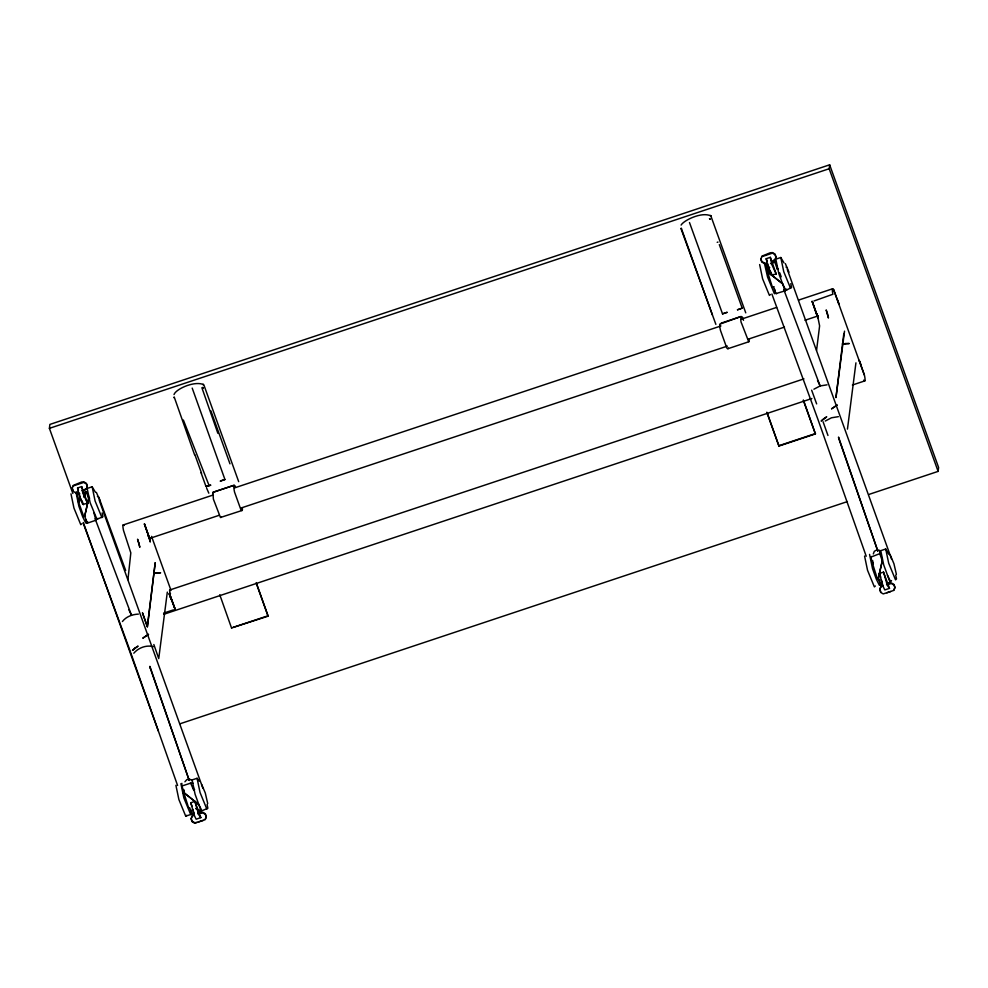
<?xml version="1.0" encoding="UTF-8"?>
<svg xmlns="http://www.w3.org/2000/svg" width="988" height="988" viewBox="0 0 988 988"><rect width="100%" height="100%" fill="white"/><g stroke="black" fill="none" stroke-linecap="round" stroke-linejoin="round"><path stroke-width="1.48" d="M766.355 264.982L765.861 266.056L768.108 272.305L782.595 283.778L785.608 290.015L786.596 290.052L786.596 289.126M84.474 516.378L83.721 516.465L78.484 501.904L79.46 501.571L76.916 494.519L76.928 491.851M207.072 804.454L207.863 808.233L201.898 810.79L198.81 804.578L184.398 793.068L181.854 786.016L181.866 783.348M778.334 268.897L777.358 269.218L774.814 262.166L774.827 259.498M811.654 390.186L816.644 403.894M847.457 429.113L855.929 362.843M881.617 585.155L880.543 584.612L878.295 578.363L882.296 560.727L879.752 553.663L879.765 550.995M235.453 486.306L234.082 485.244L212.914 492.308L213.383 499.125L220.46 517.49L242.122 510.45M743.519 320.297C741.593 312.122 739.555 320.211 741.741 323.743L748.682 341.638L749.447 339.539M155.19 562.827L147.323 626.886L142.556 613.005M238.688 481.65L203.8 384.727C194.76 380.343 175.703 389.062 174.024 394.583M745.742 312.838L710.854 215.915C701.665 211.358 683.486 220.559 681.115 225.079M155.215 562.703L147.422 626.688L142.433 612.844M843.838 333.45L835.959 397.621L844.53 331.153M72.865 493.506L49.4 428.347L49.882 424.42L829.648 164.811L938.6 467.46L938.118 471.387L869.354 494.284M127.946 579.61L130.824 552.885L123.5 530.433A20.723 2.223 71.6 0 1 124.105 525.53M256.225 582.611L268.106 616.154L231.686 627.886M803.54 400.399L815.421 433.93L778.952 446.07L767.071 412.539M938.118 471.387L829.167 168.738L829.648 164.811M816.57 350.32L819.608 325.879L818.348 319.63M203.17 384.209L203.232 384.826M93.946 513.056L95.984 520.207L87.24 523.195L84.696 516.131L88.698 498.495L88.352 495.359M83.721 516.465L84.696 516.131L88.698 498.495L86.327 492.012L82.56 492.642M882.296 560.727L878.295 578.363L877.319 578.684L871.725 560.986M167.318 592.096L158.735 658.576L153.844 644.522M220.966 517.49L221.213 516.773M87.24 523.195L87.722 521.837M192.66 813.334L192.178 814.692L189.634 807.628L188.659 807.962L183.064 790.252M766.787 269.489L772.381 287.187L773.357 286.866L775.975 293.572L785.139 290.843L785.621 289.484M887.261 583.278L890.077 582.34L890.559 580.981M234.082 485.244L233.823 485.973A25.886 2.779 71.6 0 0 234.539 492.073L240.911 509.746A25.886 2.779 71.6 0 0 242.381 508.301M740.877 317.148L741.136 316.432L719.721 324.2A25.886 2.779 71.6 0 0 720.437 330.301L726.798 347.974A25.886 2.779 71.6 0 0 728.28 347.961M212.667 493.012L213.173 492.296M180.903 783.669L183.867 797.909L190.696 814.52L185.719 816.174L178.89 799.564L175.913 785.324M83.721 497.088L85.783 491.691M205.294 819.101L206.307 816.459L205.343 813.766L202.836 812.284L197.971 813.297M881.21 585.168L882.235 582.463M893.955 589.836L894.967 587.181L894.004 584.501L891.497 583.019L886.619 584.019M873.306 553.947L874.343 551.279L876.912 549.896L879.814 550.44M96.194 519.725L95.7 520.38M870.799 557.133L879.752 553.663M171.171 599.531L169.664 594.578L175.148 609.3L170.307 595.826L169.615 590.552A20.723 2.223 71.6 0 1 169.812 589.984L803.948 378.861M84.474 495.877L86.203 491.925M880.79 584.933L881.951 582.303M184.917 781.792L186.843 779.631L189.758 779.199L192.29 780.668M122.413 621.514C126.168 616.611 132.38 614.375 138.394 614.104M133.812 653.204C138.456 647.72 146.409 644.769 153.436 646.671M81.757 523.788L80.781 524.677L73.952 508.067L70.975 493.827M95.342 492.135L92.143 486.788L87.154 488.443L90.13 502.682L96.96 519.293L97.936 518.404M96.96 519.293L102.925 516.736L102.135 512.957M185.719 816.174L186.707 815.285M190.696 814.52L191.684 813.63L190.894 809.839M770.418 294.51L769.43 295.4L762.6 278.789L759.636 264.562M786.596 290.052L791.573 287.471L790.783 283.68M875.356 586.008L874.38 586.897L867.538 570.286L864.574 556.059M891.534 580.623L890.546 581.512L887.471 575.312M169.8 593.319L170.529 593.726M73.174 485.96L83.832 482.403L86.327 483.898L87.29 486.578M86.351 488.69L81.868 490.801M84.412 490.468L86.277 489.233L87.364 486.047L86.401 483.354L83.894 481.872L81.621 482.008L73.236 485.417L72.161 488.603L73.124 491.295L75.631 492.777L77.904 492.642M761.834 256.682L772.48 253.138L774.987 254.62L775.951 257.3M773.135 260.659L775 259.424M773.061 261.19L774.938 259.955L776.012 256.769L775.049 254.089L772.554 252.607L770.282 252.743L761.896 256.151L760.822 259.338L761.785 262.018L764.28 263.5L766.552 263.364M194.056 814.594L192.191 815.829L191.178 818.484L192.141 821.164L194.648 822.658L196.908 822.51M193.994 815.125L192.117 816.372L191.104 819.015L192.08 821.707L194.574 823.189L205.232 819.645L206.245 816.99L205.282 814.31L202.775 812.815L197.896 813.828M882.716 585.316L880.839 586.563L879.826 589.219L880.802 591.898M882.655 585.859L880.777 587.094L879.765 589.75L880.728 592.43L883.235 593.912L893.893 590.367L894.906 587.712L893.93 585.032L891.435 583.55L886.557 584.55M871.293 556.479L870.799 557.553L873.046 563.802L872.071 564.123M813.914 389.198L820.126 385.95L827.03 384.838M825.276 421.036L831.476 417.788L838.367 416.677M200.836 817.632L198.712 814.742L194.871 801.392L190.758 802.762L194.611 816.1L196.155 819.2L200.836 817.632L194.871 801.392M889.496 588.354L887.372 585.464L883.519 572.126L879.419 573.485L883.272 586.835L884.816 589.922L889.496 588.354L883.519 572.126M233.217 485.577L214.112 491.938M740.284 316.765L721.166 323.125M224.943 479.501L220.201 481.107L224.943 479.526L192.203 388.099M49.4 428.347L829.167 168.738M77.57 487.973L81.671 486.602L87.574 503.374L82.683 504.275L79.139 495.346L77.57 487.973L78.435 490.394M766.219 258.695L770.331 257.337L776.235 274.096L771.332 275.01L767.8 266.068L766.219 258.695L767.096 261.116M783.99 262.87L780.792 257.51L775.815 259.177L778.779 273.404L785.139 290.843M76.916 494.519L79.732 493.58M770.578 263.574L774.814 262.166M88.698 498.495L89.673 498.174M767.133 272.626L768.108 272.305L782.595 283.778M722.512 313.863L727.254 312.294L722.524 313.851L689.488 222.535M123.13 524.986L212.753 495.149M832.526 288.805L798.563 300.105M234.724 487.837L720.944 325.954M741.445 319.124L776.593 307.416M813.964 300.982L832.909 294.251A20.723 2.223 71.6 0 1 833.514 289.348L864.488 375.415A20.723 2.223 71.6 0 1 863.895 380.318L863.784 380.096M219.2 515.291L150.361 538.201L149.262 537.373L144.409 523.899L149.744 539.238L148.015 535.2M241.158 507.98L727.378 346.109M747.879 339.279L784.484 327.09M804.985 320.26L818.175 315.876M728.02 348.678L749.188 341.626M163.576 613.153L173.419 609.88M163.773 614.289L811.84 398.535M852.385 385.036L864.87 380.874M233.156 627.405L268.156 615.746M779.001 445.674L815.471 433.534M150.114 667.9L149.892 666.332L189.239 780.495L150.164 667.876M180.298 723.685L847.408 501.583M199.243 781.113L197.081 778.285L192.092 779.94L195.068 794.179L201.182 811.074L197.822 812.815M888.928 554.367L885.73 549.007L880.753 550.674L883.717 564.901L890.077 582.34M181.854 786.016L190.647 783.163L193.636 789.992L194.624 789.671M183.422 793.401L184.398 793.068L198.884 804.553M198.218 822.078L203.429 820.349M886.866 592.812L890.781 591.503M717.202 242.307L717.967 242.072M710.755 215.878L710.224 215.396L710.854 215.915M681.424 228.883L681.251 228.117L712.397 314.925M773.357 286.866L774.098 286.779M772.381 287.187L773.122 287.1M84.696 516.131L85.45 516.057M877.319 578.684L878.06 578.61M188.659 807.962L189.412 807.875M776.679 293.658L775.864 293.436M190.314 783.2L191.129 783.422M174.024 397.719L174.184 396.929L194.537 454.69M97.417 496.408L98.738 497.038L125.674 570.447M786.078 267.143L787.374 267.773M765.848 265.649L769.751 267.723M195.957 808.443L201.144 811.21M776.235 274.096L771.9 264.71L770.331 257.337M87.574 503.374L83.239 493.975L81.671 486.602M764.354 262.969L761.847 261.487L760.884 258.807M766.033 265.229L768.578 266.735M195.871 808.616L200.972 811.63M192.821 783.151L192.104 782.57L192.586 783.188M816.026 312.801L812.111 301.179L817.632 316.876L816.026 312.628L817.768 315.876M715.868 324.36L681.078 228.907M208.814 493.173L206.578 488.023M827.956 435.461L823.066 421.728M764.613 262.894L766.058 264.784M77.397 494.062L75.965 492.172L78.929 506.412L82.683 516.81L85.758 523.023L86.746 523.047L86.215 519.602M96.355 492.357L100.344 501.496M170.22 595.554L168.96 593.541L171.196 599.457M790.598 288.36L783.768 271.749L780.792 257.51M101.937 517.638L95.107 501.015L92.143 486.788M206.875 809.135L200.045 792.524L197.081 778.285M769.38 269.366L770.356 271.527M80.72 498.644L81.695 500.805M812.222 301.562L817.2 315.32M785.337 263.598L788.992 272.219M890.274 555.095L893.93 563.716L896.388 574.312M201.626 784.373L205.282 792.994L207.727 803.59M817.101 315.098L818.225 318.889L816.026 312.628M128.885 609.794L131.49 615.215L95.095 518.688M817.521 380.516L820.126 385.95L783.719 289.422M860.919 364.696L859.202 360.373L864.377 375.032M183.36 420.011L208.789 484.787M194.327 814.087L192.648 809.172M169.664 594.578L175.148 609.3M771.887 294.029L818.076 419.801L866.217 556.232M83.264 523.294L129.44 649.067L177.593 785.497M833.637 289.645L839.022 304.329L837.639 300.056M787.3 269.489L891.559 559.085M99.195 500.2L202.923 788.35M170.776 589.762L151.547 536.373M779.767 272.873L781.199 276.838M770.838 271.861L772.134 275.467M879.419 573.485L880.716 577.091M803.256 400.14L815.421 433.93M719.313 244.604L742.161 308.046M766.787 412.28L778.952 446.07M210.901 410.872L229.969 463.829M256.448 583.76L268.106 616.154M194.871 454.665L201.589 473.301M201.021 472.709L206.01 486.553M219.768 594.751L231.637 628.294M82.177 501.138L83.474 504.732M190.758 802.762L192.055 806.356M72.223 488.072L73.186 490.752M83.288 522.467L158.352 730.997M201.96 387.951L217.842 433.263M769.022 268.341L767.59 263.549M144.409 523.899L149.744 539.238M80.361 497.619L78.941 492.827M148.002 535.039L150.151 541.313L149.349 537.571M881.308 579.907L881.889 581.895M895.721 575.177L896.511 578.968L895.536 579.857L888.706 563.246L885.73 549.007M879.283 579.301L880.333 585.279L879.357 585.242L876.27 579.042L872.528 568.631L869.551 554.392M774.604 289.064L775.395 292.856L774.419 293.745L767.59 277.134L764.44 263.364M881.951 557.578L882.185 559.677M872.7 560.665L873.046 563.802M777 266.081L777.358 269.218M767.762 269.156L768.108 272.305M193.29 786.856L193.524 788.943M184.04 789.931L184.398 793.068M79.102 498.434L79.46 501.571M78.126 498.755L78.484 501.904M149.855 538.052L150.003 539.707L149.966 538.213M150.127 540.955L150.225 542.079M170.208 589.972A20.723 2.223 71.6 0 1 170.788 590.54M202.478 387.506L203.12 388.037L202.478 387.506M709.532 218.694L710.174 219.225L709.532 218.694M135.109 647.98L132.516 650.314L138.085 646.09L135.109 647.98M823.745 418.714L821.152 421.049L826.721 416.825L823.745 418.714M148.484 634.37L142.976 638.05L148.484 634.37M837.108 405.105L831.612 408.785L837.108 405.105M741.79 308.268L737.493 309.787L741.79 308.268M138.888 543.202L139.839 547.29L137.567 539.201L138.863 543.202M827.499 313.937L828.45 318.037L826.178 309.936L827.475 313.949M838.8 438.623L877.875 551.23L838.528 437.067L838.75 438.635M210.629 485.194L206.344 486.528L210.629 485.194M845.814 343.54L842.319 343.997L849.235 343.54L845.814 343.54M157.203 572.805L153.708 573.262L160.624 572.793L157.203 572.805"/></g></svg>
